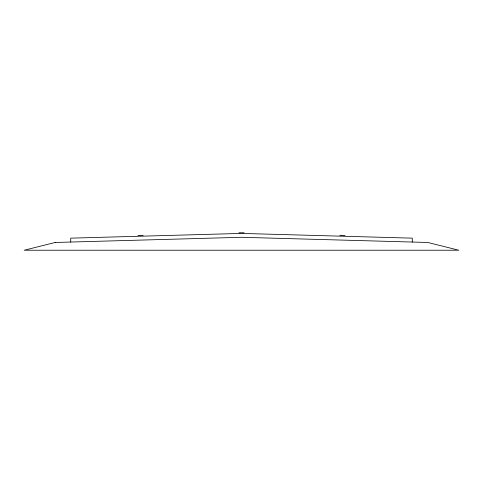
<?xml version="1.0" encoding="UTF-8"?>
<svg xmlns="http://www.w3.org/2000/svg" width="483" height="483" viewBox="0 0 483 483"><rect width="100%" height="100%" fill="white"/><g stroke="black" fill="none" stroke-linecap="round" stroke-linejoin="round"><path stroke-width="0.72" d="M137.999 235.426L143.173 235.281M238.91 232.77L244.09 232.77M339.827 235.281L345.001 235.426M412.277 242.037L412.277 238.155L241.5 233.416L70.723 238.155L70.723 242.037M55.201 242.472L24.15 250.23L458.85 250.23L427.799 242.472L241.5 237.298L55.201 242.472"/></g></svg>
